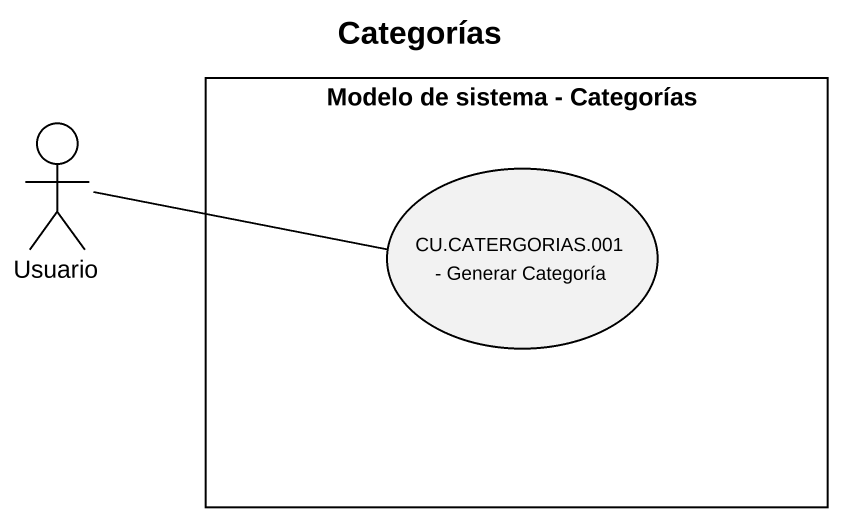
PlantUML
@startuml
title Categorías
rectangle "Modelo de sistema - Categorías" as Modelo_de_sistema_Categorías {
  usecase "CU.CATERGORIAS.001 - Generar Categoría" as CU_CATERGORIAS_001_Generar
}
actor Usuario
Usuario -right- CU_CATERGORIAS_001_Generar
@enduml
